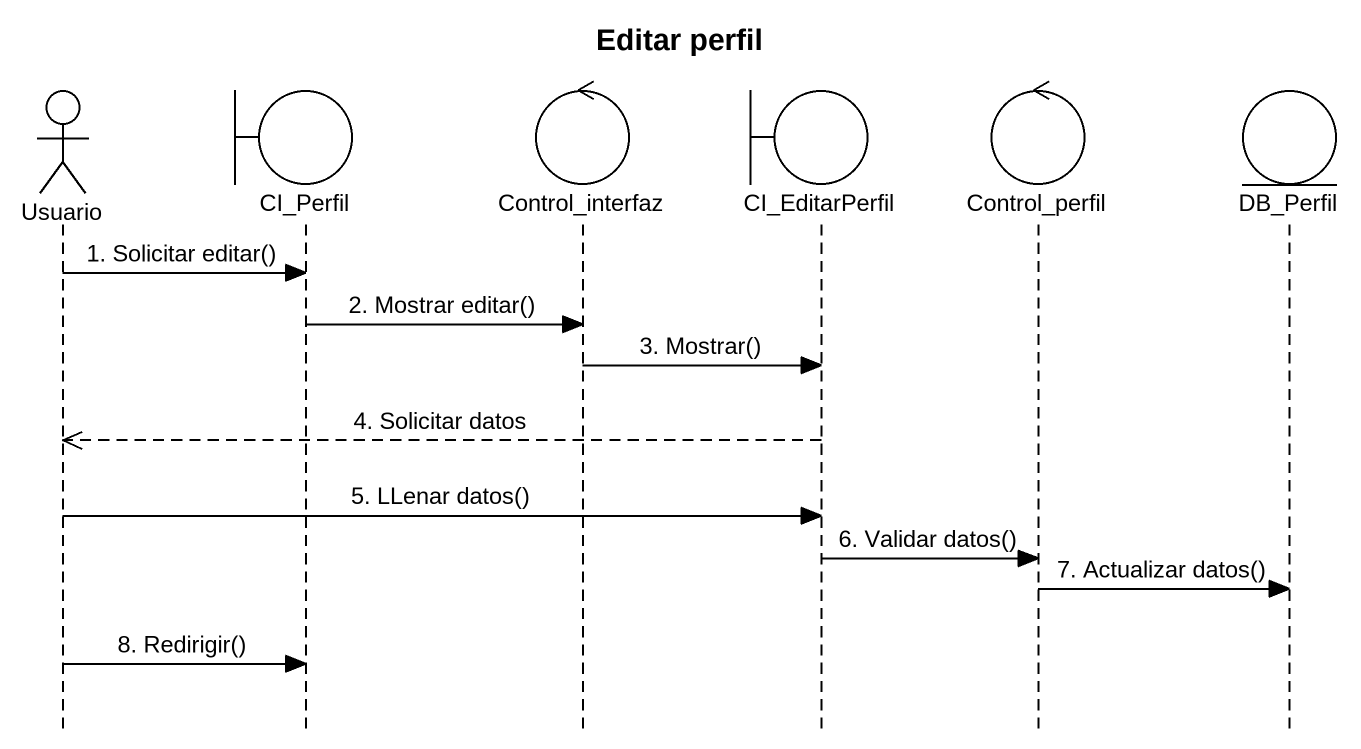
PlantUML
@startuml
title Editar perfil
hide footbox
actor Usuario
boundary CI_Perfil
control Control_interfaz
boundary CI_EditarPerfil
control Control_perfil
entity DB_Perfil

Usuario -> CI_Perfil : 1. Solicitar editar()
CI_Perfil -> Control_interfaz : 2. Mostrar editar()
Control_interfaz -> CI_EditarPerfil : 3. Mostrar()
CI_EditarPerfil -->> Usuario : 4. Solicitar datos
Usuario -> CI_EditarPerfil : 5. LLenar datos()
CI_EditarPerfil -> Control_perfil : 6. Validar datos()
Control_perfil -> DB_Perfil : 7. Actualizar datos()
Usuario -> CI_Perfil : 8. Redirigir()
@enduml
